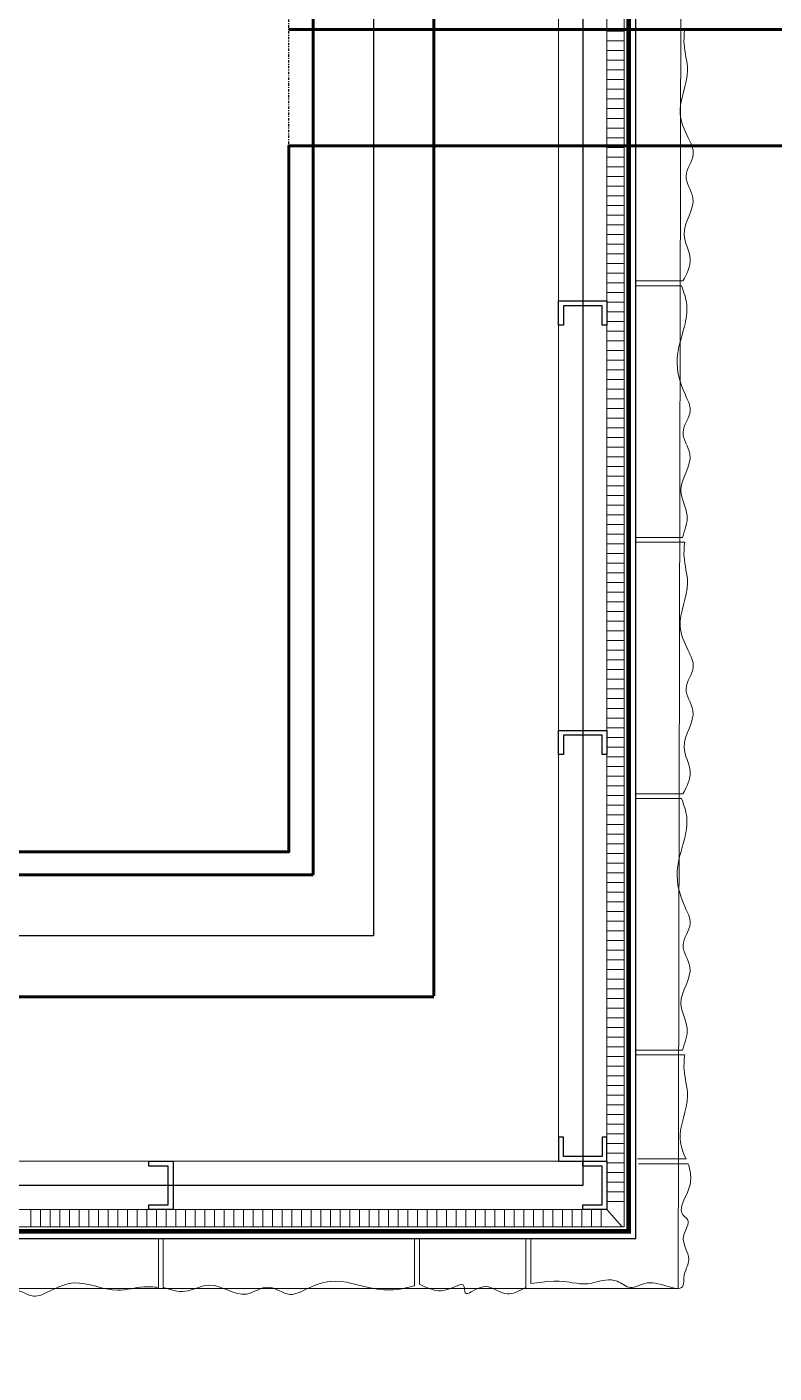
# Model space of a CAD drawing. Header units: centimetres. Extents: x -20963 to 233486, y -95276 to 159172.
# Drawn here: x 107021.1 to 107098.4, y 31709.3 to 31848.5 of the extents above; entities that cross this region are included whole.
import ezdxf

# ---------------------------------------------------------------- set-up
doc = ezdxf.new("R2010")
doc.units = ezdxf.units.CM
doc.header["$LTSCALE"] = 10
doc.header["$MEASUREMENT"] = 0
for name, pattern in [('006 plans$0$$0$$0$DASHED2', [0.375, 0.25, -0.125]), ('006 Slab Edge$0$Hidden', [7.14375, 4.7625, -2.38125]), ('DASHDOT2', [0.5, 0.25, -0.125, 0, -0.125])]:
    doc.linetypes.add(name, pattern=pattern)
for name, color, linetype in [('006 plans$0$$glazing$0$$WALL SECTION$0$External Wall Details$0$A-DETL-INSL', 8, 'Continuous'), ('006 plans$0$$glazing$0$isocab panels', 5, 'Continuous'), ('A-MA-DEMISE LINE', 10, 'DASHDOT2'), ('LP-DIMENSION_INT_100', 51, 'Continuous')]:
    doc.layers.add(name, color=color, linetype=linetype)
for name, color, linetype, lineweight in [('006 plans$0$A-DOOR', 5, 'Continuous', 13), ('006 plans$0$A-WALL-INSUL', 4, 'Continuous', 60), ('006 Slab Edge$0$A-SLB-EDG', 171, 'Continuous', 60), ('006 Slab Edge$0$UPSTAND', 4, 'Continuous', 60)]:
    doc.layers.add(name, color=color, linetype=linetype, lineweight=lineweight)
doc.linetypes.add('006 plans$0$$glazing$0$$WALL SECTION$0$External Wall Details$0$BATTING', pattern='A,0.00254,-2.54,[134,ltypeshp.shx,S=2.54,R=0,X=-2.54,Y=0],-5.08,[134,ltypeshp.shx,S=2.54,R=180,X=2.54,Y=0],-2.54', length=10.16254)

# ---------------------------------------------------------------- blocks, each defined once
blk = doc.blocks.new('gfgf')
blk.add_lwpolyline([(406547.4, 246050), (405447.4, 246050), (405447.4, 244950), (406547.4, 244950)], close=True)
at = {"layer": '006 plans$0$$glazing$0$$WALL SECTION$0$External Wall Details$0$A-DETL-INSL', "linetype": '006 plans$0$$glazing$0$$WALL SECTION$0$External Wall Details$0$BATTING', "ltscale": 6}
blk.add_lwpolyline([(406184.9, 248454.4), (406184.9, 246137.5), (406634.9, 246137.5), (406634.9, 244863), (405584.4, 244863)], dxfattribs=at)
at = {"layer": '006 plans$0$$glazing$0$$WALL SECTION$0$External Wall Details$0$A-DETL-INSL', "linetype": '006 plans$0$$glazing$0$$WALL SECTION$0$External Wall Details$0$BATTING', "ltscale": 2.5}
blk.add_lwpolyline([(406397.4, 246395.2), (406851.4, 246395.2), (406851.4, 244605), (405559.3, 244605), (405559.3, 244855), (405453.7, 244855)], dxfattribs=at)
at = {"layer": '006 plans$0$$glazing$0$isocab panels'}
for p, q in [((406906.4, 244550), (406906.4, 246451.9)), ((405502.6, 244550), (406906.4, 244550))]:
    blk.add_line(p, q, dxfattribs=at)
for points in [[(406831.4, 245494.5), (406826.4, 245494.5), (406826.4, 245519.5), (406876.4, 245519.5), (406876.4, 245494.5), (406871.4, 245494.5), (406871.4, 245514.5), (406831.4, 245514.5), (406831.4, 245494.5)], [(406831.4, 245050.5), (406826.4, 245050.5), (406826.4, 245075.5), (406876.4, 245075.5), (406876.4, 245050.5), (406871.4, 245050.5), (406871.4, 245070.5), (406831.4, 245070.5), (406831.4, 245050.5)], [(406831.4, 244655), (406826.4, 244655), (406826.4, 244630), (406876.4, 244630), (406876.4, 244655), (406871.4, 244655), (406871.4, 244635), (406831.4, 244635), (406831.4, 244655)], [(406402.7, 244625), (406402.7, 244630), (406427.7, 244630), (406427.7, 244580), (406402.7, 244580), (406402.7, 244585), (406422.7, 244585), (406422.7, 244625), (406402.7, 244625)], [(406851.4, 244625), (406851.4, 244630), (406876.4, 244630), (406876.4, 244580), (406851.4, 244580), (406851.4, 244585), (406871.4, 244585), (406871.4, 244625), (406851.4, 244625)]]:
    blk.add_lwpolyline(points, dxfattribs=at)
at = {"layer": '006 plans$0$A-DOOR'}
for p, q in [((406826.4, 244630), (406826.4, 246370.1)), ((406876.4, 245798.3), (406894.2, 245798.3)), ((406906.4, 245800.3), (406956.8, 245800.3)), ((406876.4, 245788.3), (406894.2, 245788.3)), ((406876.4, 245778.3), (406894.2, 245778.3)), ((406876.4, 245768.3), (406894.2, 245768.3)), ((406876.4, 245758.3), (406894.2, 245758.3)), ((406876.4, 245748.3), (406894.2, 245748.3)), ((406876.4, 245738.3), (406894.2, 245738.3)), ((406876.4, 245728.3), (406894.2, 245728.3)), ((406876.4, 245718.3), (406894.2, 245718.3)), ((406876.4, 245708.3), (406894.2, 245708.3)), ((406876.4, 245698.3), (406894.2, 245698.3)), ((406876.4, 245688.3), (406894.2, 245688.3)), ((406876.4, 245678.3), (406894.2, 245678.3)), ((406876.4, 245668.3), (406894.2, 245668.3)), ((406876.4, 245658.3), (406894.2, 245658.3)), ((406876.4, 245648.3), (406894.2, 245648.3)), ((406876.4, 245638.3), (406894.2, 245638.3)), ((406876.4, 245628.3), (406894.2, 245628.3)), ((406876.4, 245618.3), (406894.2, 245618.3)), ((406876.4, 245608.3), (406894.2, 245608.3)), ((406876.4, 245598.3), (406894.2, 245598.3)), ((406876.4, 245588.3), (406894.2, 245588.3)), ((406876.4, 245578.3), (406894.2, 245578.3)), ((406876.4, 245568.3), (406894.2, 245568.3)), ((406876.4, 245558.3), (406894.2, 245558.3)), ((406876.4, 245548.3), (406894.2, 245548.3)), ((406906.4, 245540.2), (406955, 245540.2)), ((406876.4, 245538.3), (406894.2, 245538.3)), ((406876.4, 245528.3), (406894.2, 245528.3)), ((406906.4, 245535.2), (406953.5, 245535.2)), ((406876.4, 245518.3), (406894.2, 245518.3)), ((406876.4, 245508.3), (406894.2, 245508.3)), ((406876.4, 245498.3), (406894.2, 245498.3)), ((406876.4, 245488.3), (406894.2, 245488.3)), ((406876.4, 245478.3), (406894.2, 245478.3)), ((406876.4, 245468.3), (406894.2, 245468.3)), ((406876.4, 245458.3), (406894.2, 245458.3)), ((406876.4, 245448.3), (406894.2, 245448.3)), ((406876.4, 245438.3), (406894.2, 245438.3)), ((406876.4, 245428.3), (406894.2, 245428.3)), ((406876.4, 245418.3), (406894.2, 245418.3)), ((406876.4, 245408.3), (406894.2, 245408.3)), ((406876.4, 245398.3), (406894.2, 245398.3)), ((406876.4, 245388.3), (406894.2, 245388.3)), ((406876.4, 245378.3), (406894.2, 245378.3)), ((406876.4, 245368.3), (406894.2, 245368.3)), ((406876.4, 245358.3), (406894.2, 245358.3)), ((406876.4, 245348.3), (406894.2, 245348.3)), ((406876.4, 245338.3), (406894.2, 245338.3)), ((406876.4, 245328.3), (406894.2, 245328.3)), ((406876.4, 245318.3), (406894.2, 245318.3)), ((406876.4, 245308.3), (406894.2, 245308.3)), ((406876.4, 245298.3), (406894.2, 245298.3)), ((406876.4, 245288.3), (406894.2, 245288.3)), ((406876.4, 245278.3), (406894.2, 245278.3)), ((406906.4, 245275.1), (406954.4, 245275.1)), ((406876.4, 245268.3), (406894.2, 245268.3)), ((406906.4, 245270.1), (406956.8, 245270.1)), ((406876.4, 245258.3), (406894.2, 245258.3)), ((406876.4, 245248.3), (406894.2, 245248.3)), ((406876.4, 245238.3), (406894.2, 245238.3)), ((406876.4, 245228.3), (406894.2, 245228.3)), ((406876.4, 245218.3), (406894.2, 245218.3)), ((406876.4, 245208.3), (406894.2, 245208.3)), ((406876.4, 245198.3), (406894.2, 245198.3)), ((406876.4, 245188.3), (406894.2, 245188.3)), ((406876.4, 245178.3), (406894.2, 245178.3)), ((406876.4, 245168.3), (406894.2, 245168.3)), ((406876.4, 245158.3), (406894.2, 245158.3)), ((406876.4, 245148.3), (406894.2, 245148.3)), ((406876.4, 245138.3), (406894.2, 245138.3)), ((406876.4, 245128.3), (406894.2, 245128.3)), ((406876.4, 245118.3), (406894.2, 245118.3)), ((406876.4, 245108.3), (406894.2, 245108.3)), ((406876.4, 245098.3), (406894.2, 245098.3)), ((406876.4, 245088.3), (406894.2, 245088.3)), ((406876.4, 245078.3), (406894.2, 245078.3)), ((406876.4, 245068.3), (406894.2, 245068.3)), ((406876.4, 245058.3), (406894.2, 245058.3)), ((406876.4, 245048.3), (406894.2, 245048.3)), ((406876.4, 245038.3), (406894.2, 245038.3)), ((406876.4, 245028.3), (406894.2, 245028.3)), ((406876.4, 245018.3), (406894.2, 245018.3)), ((406906.4, 245010), (406955, 245010)), ((406876.4, 245008.3), (406894.2, 245008.3)), ((406876.4, 244998.3), (406894.2, 244998.3)), ((406906.4, 245005), (406953.5, 245005)), ((406876.4, 244988.3), (406894.2, 244988.3)), ((406876.4, 244978.3), (406894.2, 244978.3)), ((406876.4, 244968.3), (406894.2, 244968.3)), ((406876.4, 244958.3), (406894.2, 244958.3)), ((406876.4, 244948.3), (406894.2, 244948.3)), ((406876.4, 244938.3), (406894.2, 244938.3)), ((406876.4, 244928.3), (406894.2, 244928.3)), ((406876.4, 244918.3), (406894.2, 244918.3)), ((406876.4, 244908.3), (406894.2, 244908.3)), ((406876.4, 244898.3), (406894.2, 244898.3)), ((406876.4, 244888.3), (406894.2, 244888.3)), ((406876.4, 244878.3), (406894.2, 244878.3)), ((406876.4, 244868.3), (406894.2, 244868.3)), ((406876.4, 244858.3), (406894.2, 244858.3)), ((406876.4, 244848.3), (406894.2, 244848.3)), ((406876.4, 244838.3), (406894.2, 244838.3)), ((406876.4, 244828.3), (406894.2, 244828.3)), ((406876.4, 244818.3), (406894.2, 244818.3)), ((406876.4, 244808.3), (406894.2, 244808.3)), ((406876.4, 244798.3), (406894.2, 244798.3)), ((406876.4, 244788.3), (406894.2, 244788.3)), ((406876.4, 244778.3), (406894.2, 244778.3)), ((406876.4, 244768.3), (406894.2, 244768.3)), ((406876.4, 244758.3), (406894.2, 244758.3)), ((406876.4, 244748.3), (406894.2, 244748.3)), ((406876.4, 244738.3), (406894.2, 244738.3)), ((406906.4, 244745), (406954.4, 244745)), ((406906.4, 244740), (406956.8, 244740)), ((406876.4, 244728.3), (406894.2, 244728.3)), ((406876.4, 244718.3), (406894.2, 244718.3)), ((406876.4, 244708.3), (406894.2, 244708.3)), ((406876.4, 244698.3), (406894.2, 244698.3)), ((406876.4, 244688.3), (406894.2, 244688.3)), ((406876.4, 244678.3), (406894.2, 244678.3)), ((406876.4, 244668.3), (406894.2, 244668.3)), ((406876.4, 244658.3), (406894.2, 244658.3)), ((406876.4, 244648.3), (406894.2, 244648.3)), ((406876.4, 244638.3), (406894.2, 244638.3)), ((405584.4, 244630), (406457, 244630)), ((406876.4, 244630), (406457, 244630)), ((406876.4, 244628.3), (406894.2, 244628.3)), ((406958.2, 244632.5), (406907.9, 244632.5)), ((406960.5, 244627.5), (406909.1, 244627.5)), ((406876.4, 244618.3), (406894.2, 244618.3)), ((406876.4, 244608.3), (406894.2, 244608.3)), ((406876.4, 244598.3), (406894.2, 244598.3)), ((406457, 244580), (405534.3, 244580)), ((406280.5, 244580), (406280.5, 244562.2)), ((406290.5, 244580), (406290.5, 244562.2)), ((406300.5, 244580), (406300.5, 244562.2)), ((406310.5, 244580), (406310.5, 244562.2)), ((406320.5, 244580), (406320.5, 244562.2)), ((406330.5, 244580), (406330.5, 244562.2)), ((406340.5, 244580), (406340.5, 244562.2)), ((406350.5, 244580), (406350.5, 244562.2)), ((406360.5, 244580), (406360.5, 244562.2)), ((406370.5, 244580), (406370.5, 244562.2)), ((406380.5, 244580), (406380.5, 244562.2)), ((406390.5, 244580), (406390.5, 244562.2)), ((406400.5, 244580), (406400.5, 244562.2)), ((406410.5, 244580), (406410.5, 244562.2)), ((406420.5, 244580), (406420.5, 244562.2)), ((406430.5, 244580), (406430.5, 244562.2)), ((406440.5, 244580), (406440.5, 244562.2)), ((406450.5, 244580), (406450.5, 244562.2)), ((406460.5, 244580), (406460.5, 244562.2)), ((406470.5, 244580), (406470.5, 244562.2)), ((406480.5, 244580), (406480.5, 244562.2)), ((406490.5, 244580), (406490.5, 244562.2)), ((406500.5, 244580), (406500.5, 244562.2)), ((406510.5, 244580), (406510.5, 244562.2)), ((406520.5, 244580), (406520.5, 244562.2)), ((406530.5, 244580), (406530.5, 244562.2)), ((406540.5, 244580), (406540.5, 244562.2)), ((406550.5, 244580), (406550.5, 244562.2)), ((406560.5, 244580), (406560.5, 244562.2)), ((406570.5, 244580), (406570.5, 244562.2)), ((406580.5, 244580), (406580.5, 244562.2)), ((406590.5, 244580), (406590.5, 244562.2)), ((406600.5, 244580), (406600.5, 244562.2)), ((406610.5, 244580), (406610.5, 244562.2)), ((406620.5, 244580), (406620.5, 244562.2)), ((406630.5, 244580), (406630.5, 244562.2)), ((406640.5, 244580), (406640.5, 244562.2)), ((406650.5, 244580), (406650.5, 244562.2)), ((406660.5, 244580), (406660.5, 244562.2)), ((406670.5, 244580), (406670.5, 244562.2)), ((406680.5, 244580), (406680.5, 244562.2)), ((406690.5, 244580), (406690.5, 244562.2)), ((406700.5, 244580), (406700.5, 244562.2)), ((406710.5, 244580), (406710.5, 244562.2)), ((406720.5, 244580), (406720.5, 244562.2)), ((406720.5, 244580), (406720.5, 244562.2)), ((406730.5, 244580), (406730.5, 244562.2)), ((406730.5, 244580), (406730.5, 244562.2)), ((406740.5, 244580), (406740.5, 244562.2)), ((406740.5, 244580), (406740.5, 244562.2)), ((406750.5, 244580), (406750.5, 244562.2)), ((406750.5, 244580), (406750.5, 244562.2)), ((406760.5, 244580), (406760.5, 244562.2)), ((406770.5, 244580), (406770.5, 244562.2)), ((406780.5, 244580), (406780.5, 244562.2)), ((406790.5, 244580), (406790.5, 244562.2)), ((406800.5, 244580), (406800.5, 244562.2)), ((406810.5, 244580), (406810.5, 244562.2)), ((406820.5, 244580), (406820.5, 244562.2)), ((406830.5, 244580), (406830.5, 244562.2)), ((406840.5, 244580), (406840.5, 244562.2)), ((406850.5, 244580), (406850.5, 244562.2)), ((406860.5, 244580), (406860.5, 244562.2)), ((406870.5, 244580), (406870.5, 244562.2)), ((406876.4, 244588.3), (406894.2, 244588.3)), ((406876.4, 244580), (406892.3, 244562.2)), ((406412.4, 244550), (406412.4, 244499.6)), ((406417.4, 244550), (406417.4, 244499.6)), ((406677.5, 244550), (406677.5, 244501.4)), ((406682.5, 244550), (406682.5, 244502.9)), ((406792.6, 244550), (406792.6, 244499.4)), ((406797.6, 244550), (406797.6, 244503.6))]:
    blk.add_line(p, q, dxfattribs=at)
for points in [[(406397.4, 246500), (406954, 246500), (406950, 244498.5), (405451.1, 244498.5), (405451, 244800), (391452.3, 244800)], [(406397.4, 246435.2), (406894.2, 246435.2), (406894.2, 244562.2), (406457, 244562.2)], [(406457, 244580), (406876.4, 244580), (406876.4, 246420.2), (406397.4, 246420.2)], [(405428.2, 244815), (405519.3, 244815), (405519.3, 244562.2), (406457, 244562.2)]]:
    blk.add_lwpolyline(points, dxfattribs=at)
at = {"layer": '006 plans$0$A-DOOR', "linetype": '006 plans$0$$0$$0$DASHED2', "ltscale": 100, "const_width": 5}
for points in [[(406397.4, 246444.4), (406898.9, 246444.4), (406898.9, 244557.5), (406457, 244557.5)], [(405432.2, 244807.5), (405510.1, 244807.5), (405510.1, 244557.5), (406457, 244557.5)]]:
    blk.add_lwpolyline(points, dxfattribs=at)
at = {"layer": '006 plans$0$A-DOOR'}
for points, knots in [([(406956.8, 245800.3), (406956.3, 245795.3), (406955.1, 245781.1), (406964.7, 245752.2), (406946.5, 245718.9), (406958.8, 245690.9), (406970.1, 245669.2), (406951.9, 245648.8), (406974.3, 245621.5), (406947.9, 245592.5), (406967.3, 245563.5), (406959, 245547.7), (406955, 245540.2)], [0, 0, 0, 0, 14.970581, 42.394637, 88.113336, 114.280323, 132.139859, 155.723428, 179.199557, 218.306002, 244.664529, 268.445567, 268.445567, 268.445567, 268.445567]), ([(406953.5, 245535.2), (406955.9, 245528.7), (406960.9, 245515), (406956.3, 245489), (406945.3, 245458.7), (406953.3, 245429.1), (406967, 245404.2), (406948.7, 245383.7), (406971.1, 245356.4), (406945, 245327.3), (406963.2, 245298.8), (406957.2, 245282.7), (406954.4, 245275.1)], [0, 0, 0, 0, 20.30632, 43.018449, 77.431366, 114.708327, 132.567863, 156.151433, 179.627562, 218.734006, 245.092533, 268.176157, 268.176157, 268.176157, 268.176157]), ([(406956.8, 245270.1), (406956.3, 245265.1), (406955.1, 245251), (406964.7, 245222), (406946.5, 245188.8), (406958.8, 245160.7), (406970.1, 245139.1), (406951.9, 245118.6), (406974.3, 245091.3), (406947.9, 245062.3), (406967.3, 245033.3), (406959, 245017.5), (406955, 245010)], [0, 0, 0, 0, 14.970581, 42.394637, 88.113336, 114.280323, 132.139859, 155.723428, 179.199557, 218.306002, 244.664529, 268.445567, 268.445567, 268.445567, 268.445567]), ([(406953.5, 245005), (406955.9, 244998.6), (406960.9, 244984.9), (406956.3, 244958.8), (406945.3, 244928.5), (406953.3, 244899), (406967, 244874), (406948.7, 244853.5), (406971.1, 244826.3), (406945, 244797.2), (406963.2, 244768.7), (406957.2, 244752.5), (406954.4, 244745)], [0, 0, 0, 0, 20.30632, 43.018449, 77.431366, 114.708327, 132.567863, 156.151433, 179.627562, 218.734006, 245.092533, 268.176157, 268.176157, 268.176157, 268.176157]), ([(406956.8, 244740), (406956.3, 244735), (406955.1, 244720.8), (406964.7, 244691.9), (406947.4, 244660.2), (406955.1, 244639.2), (406958.2, 244632.5)], [0, 0, 0, 0, 14.970581, 42.394637, 88.113336, 109.411865, 109.411865, 109.411865, 109.411865]), ([(406960.5, 244627.5), (406961.7, 244623.1), (406964.3, 244613), (406960.4, 244596.2), (406948.6, 244577.8), (406964.5, 244567.8), (406949, 244549.7), (406966.4, 244530), (406955, 244514.5), (406957.2, 244489.5), (406922.2, 244512.7), (406901.5, 244494.9), (406884.6, 244510.7), (406865.6, 244504.9), (406850.1, 244501.9), (406825, 244507.6), (406797.6, 244503.6)], [0, 0, 0, 0, 13.301425, 30.456261, 54.078391, 60.33238, 78.134801, 102.730604, 122.041911, 130.180592, 167.474911, 185.66824, 200.883148, 225.091959, 240.109218, 248.249873, 248.249873, 248.249873, 248.249873]), ([(406412.4, 244499.6), (406407.4, 244500.1), (406393.3, 244501.3), (406364.3, 244491.7), (406331.1, 244509.9), (406303, 244497.6), (406281.4, 244486.2), (406260.9, 244504.5), (406233.6, 244482), (406204.6, 244508.5), (406175.6, 244489.1), (406159.8, 244497.4), (406152.4, 244501.4)], [0, 0, 0, 0, 14.970581, 42.394637, 88.113336, 114.280323, 132.139859, 155.723428, 179.199557, 218.306002, 244.664529, 268.445567, 268.445567, 268.445567, 268.445567]), ([(406677.5, 244501.4), (406672.5, 244500), (406658.8, 244496.4), (406629, 244497.4), (406596.2, 244510.9), (406568.1, 244499.4), (406546.5, 244488), (406526, 244506.2), (406498.7, 244483.8), (406469.6, 244509.8), (406441.2, 244491.9), (406425, 244497.2), (406417.4, 244499.6)], [0, 0, 0, 0, 15.410888, 42.552155, 88.270854, 114.437841, 132.297377, 155.880947, 179.357076, 218.46352, 244.822047, 267.746532, 267.746532, 267.746532, 267.746532]), ([(406792.6, 244499.4), (406791.9, 244499), (406785.5, 244496), (406771.5, 244488.5), (406751.1, 244506.8), (406723.8, 244484.4), (406734.8, 244510.7), (406705.9, 244491.7), (406690, 244499.3), (406682.5, 244502.9)], [111.890973, 111.890973, 111.890973, 111.890973, 114.196525, 132.056062, 155.639631, 179.11576, 218.222204, 244.580732, 268.114733, 268.114733, 268.114733, 268.114733])]:
    blk.add_open_spline(points, degree=3, knots=knots, dxfattribs=at)
at = {"layer": '006 plans$0$A-WALL-INSUL'}
for p, q in [((406697.4, 244801.1), (406697.4, 246200)), ((406572.4, 244926.1), (406572.4, 246075)), ((405458.9, 244926.1), (406572.4, 244926.1)), ((405429.2, 244800), (406697.4, 244800))]:
    blk.add_line(p, q, dxfattribs=at)
at = {"layer": '006 Slab Edge$0$A-SLB-EDG', "linetype": '006 Slab Edge$0$Hidden', "ltscale": 50}
for p, q in [((409947.4, 245400), (406547.4, 245400)), ((406547.4, 245400), (406547.4, 244950)), ((406547.4, 244950), (405447.4, 244950))]:
    blk.add_line(p, q, dxfattribs=at)
at = {"layer": '006 Slab Edge$0$A-SLB-EDG'}
blk.add_lwpolyline([(409947.4, 241470), (401557.4, 241470), (401557.4, 244800), (405447.4, 244800), (405447.4, 244950), (406547.4, 244950), (406547.4, 245680), (409947.4, 245680)], dxfattribs=at)
at = {"layer": '006 Slab Edge$0$UPSTAND', "linetype": '006 Slab Edge$0$Hidden', "ltscale": 50}
blk.add_line((406547.4, 245800), (409947.4, 245800), dxfattribs=at)
blk = doc.blocks.new('PLAN')
at = {"layer": 'A-MA-DEMISE LINE', "color": 4, "xscale": 0.1, "yscale": 0.1, "zscale": 0.1}
blk.add_blockref('gfgf', (62317.38, 7268.24, 0), dxfattribs=at)

msp = doc.modelspace()

# ---------------------------------------------------------------- block references
at = {"layer": 'LP-DIMENSION_INT_100', "color": 2}
msp.add_blockref('PLAN', (4076.07, 0), dxfattribs=at)

doc.saveas('drawing.dxf')
